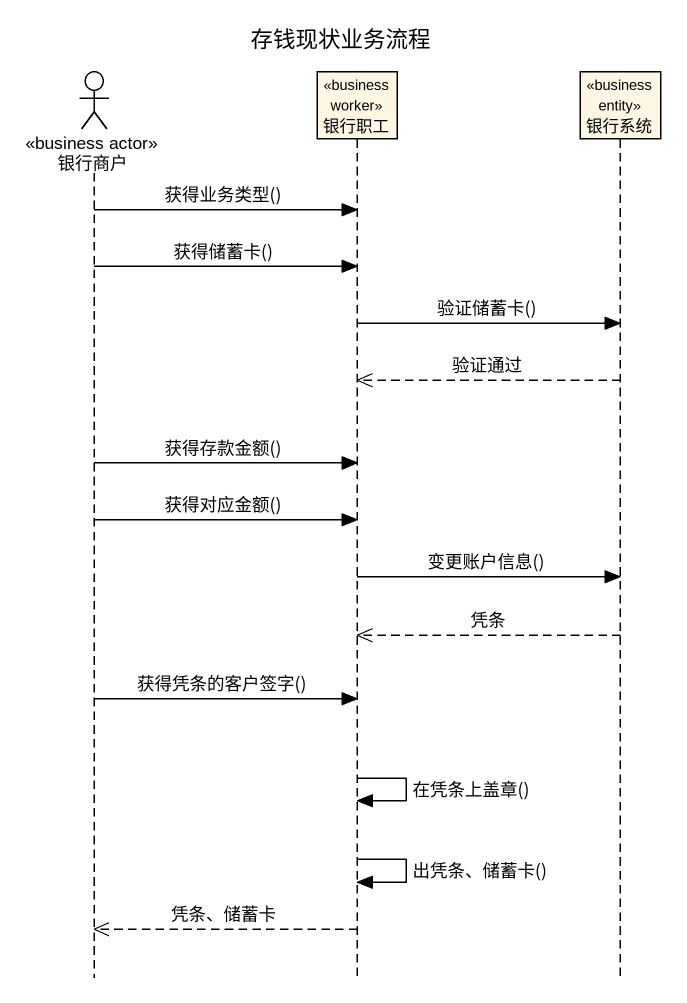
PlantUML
@startuml
title 存钱现状业务流程
hide footbox
actor 银行商户 <<business actor>>
participant 银行职工 <<business worker>>
participant 银行系统 <<business entity>>

银行商户 -> 银行职工 : 获得业务类型()
银行商户 -> 银行职工 : 获得储蓄卡()
银行职工 -> 银行系统 : 验证储蓄卡()
银行系统 -->> 银行职工 : 验证通过
银行商户 -> 银行职工 : 获得存款金额()
银行商户 -> 银行职工 : 获得对应金额()
银行职工 -> 银行系统 : 变更账户信息()
银行系统 -->> 银行职工 : 凭条
银行商户 -> 银行职工 : 获得凭条的客户签字()
银行职工 -> 银行职工 : 在凭条上盖章()
银行职工 -> 银行职工 : 出凭条、储蓄卡()
银行职工 -->> 银行商户 : 凭条、储蓄卡
@enduml
